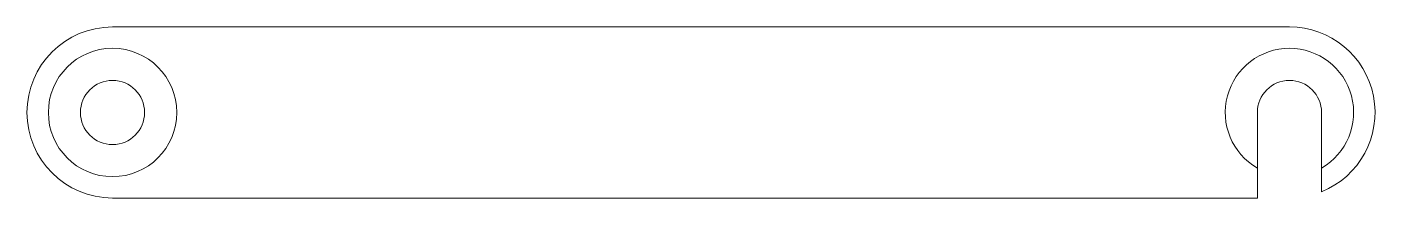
# Model space of a CAD drawing. Header units: millimetres. Extents: x 2.8 to 65.8, y 6.4 to 14.4.
import ezdxf

# ---------------------------------------------------------------- set-up
doc = ezdxf.new("R2010")
doc.units = ezdxf.units.MM

msp = doc.modelspace()

# ---------------------------------------------------------------- linework, layer by layer
at = {"color": 7, "linetype": 'Continuous', "lineweight": 15}
for p, q in [((61.82, 14.398), (6.82, 14.398)), ((60.32, 7.799), (60.32, 10.398)), ((63.32, 10.398), (63.32, 7.799)), ((60.32, 6.398), (60.32, 7.799)), ((63.32, 7.799), (63.32, 6.689)), ((6.82, 6.398), (60.32, 6.398))]:
    msp.add_line(p, q, dxfattribs=at)
for radius in [3, 1.5]:
    msp.add_circle((6.82, 10.398), radius, dxfattribs=at)
for centre, radius, start, end in [((6.82, 10.398), 4, 90, 270), ((61.82, 10.398), 4, 292.02431, 90), ((61.82, 10.398), 3, 300, 240), ((61.82, 10.398), 1.5, 0, 180)]:
    msp.add_arc(centre, radius, start, end, dxfattribs=at)

doc.saveas('drawing.dxf')
